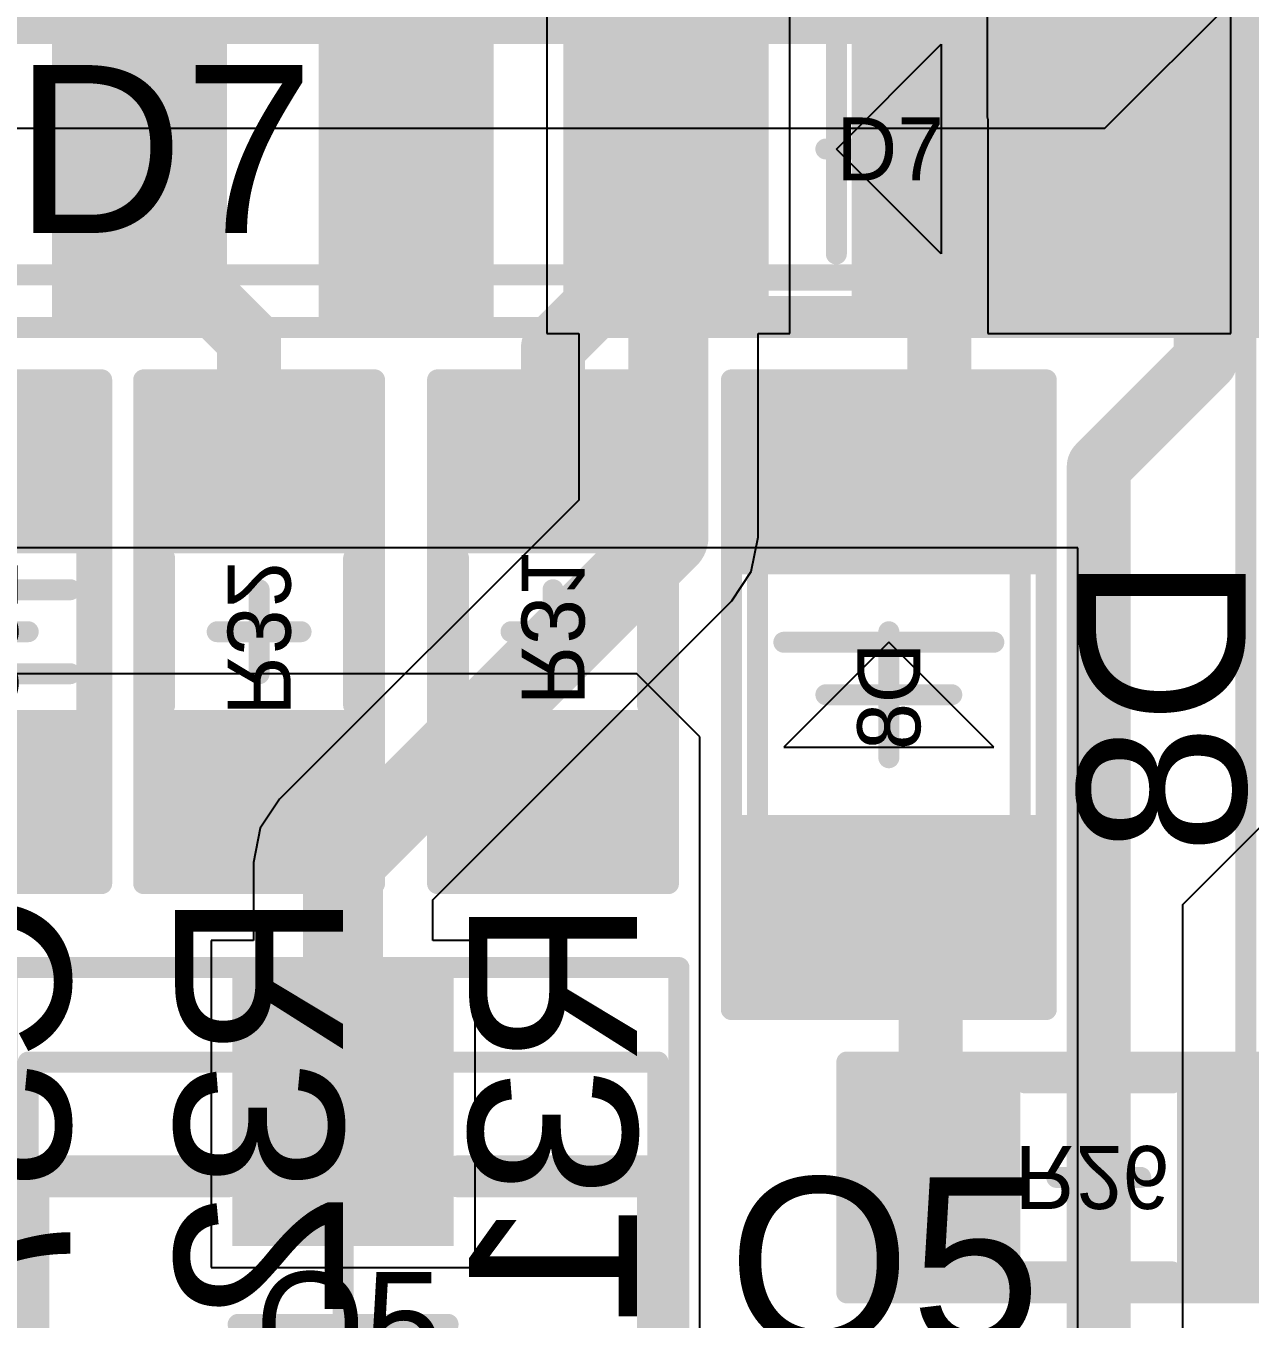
# Model space of a CAD drawing. Header units: millimetres. Extents: x -0.2 to 11.1, y -5.4 to 4.7.
# Drawn here: x 2.5507 to 2.7804, y 0.3238 to 0.5664 of the extents above; entities that cross this region are included whole.
import ezdxf

# ---------------------------------------------------------------- set-up
doc = ezdxf.new("R2010")
doc.units = ezdxf.units.MM
doc.header["$MEASUREMENT"] = 0
for name, color, linetype in [('BottomLayer', 5, 'Continuous'), ('BottomOverlay', 54, 'Continuous'), ('BottomPaste', 16, 'Continuous'), ('BottomSolder', 6, 'Continuous'), ('Mechanical1', 6, 'Continuous'), ('Mechanical2', 216, 'Continuous'), ('Mechanical3', 76, 'Continuous'), ('Mechanical4', 56, 'Continuous'), ('Mechanical5', 56, 'Continuous'), ('Mechanical6', 56, 'Continuous'), ('TopLayer', 1, 'Continuous'), ('TopOverlay', 2, 'Continuous'), ('TopPaste', 8, 'Continuous'), ('TopSolder', 216, 'Continuous')]:
    doc.layers.add(name, color=color, linetype=linetype)
doc.styles.add('Arial', font='arial.ttf', dxfattribs={"height": 0.2})

# ---------------------------------------------------------------- blocks, each defined once
blk = doc.blocks.new('SOIC14_B_6')
at = {"layer": 'BottomLayer'}
for points in [[(0.0815, 0.13858), (0.0815, 0.16142), (0.12795, 0.16142), (0.12795, 0.13858)], [(0.0815, 0.08858), (0.0815, 0.11142), (0.12795, 0.11142), (0.12795, 0.08858)], [(0.0815, 0.03858), (0.0815, 0.06142), (0.12795, 0.06142), (0.12795, 0.03858)], [(0.0815, -0.01142), (0.0815, 0.01142), (0.12795, 0.01142), (0.12795, -0.01142)], [(0.0815, -0.06142), (0.0815, -0.03858), (0.12795, -0.03858), (0.12795, -0.06142)]]:
    blk.add_hatch(color=5, dxfattribs=at).paths.add_polyline_path(points)
at = {"layer": 'BottomPaste'}
for points in [[(0.0765, 0.13358), (0.0765, 0.16642), (0.13295, 0.16642), (0.13295, 0.13358)], [(0.0765, 0.08358), (0.0765, 0.11642), (0.13295, 0.11642), (0.13295, 0.08358)], [(0.0765, 0.03358), (0.0765, 0.06642), (0.13295, 0.06642), (0.13295, 0.03358)], [(0.0765, -0.01642), (0.0765, 0.01642), (0.13295, 0.01642), (0.13295, -0.01642)], [(0.0765, -0.06642), (0.0765, -0.03358), (0.13295, -0.03358), (0.13295, -0.06642)]]:
    blk.add_hatch(color=16, dxfattribs=at).paths.add_polyline_path(points)
at = {"layer": 'BottomSolder'}
for points in [[(0.07953, 0.13661), (0.07953, 0.16339), (0.12992, 0.16339), (0.12992, 0.13661)], [(0.07953, 0.08661), (0.07953, 0.11339), (0.12992, 0.11339), (0.12992, 0.08661)], [(0.07953, 0.03661), (0.07953, 0.06339), (0.12992, 0.06339), (0.12992, 0.03661)], [(0.07953, -0.01339), (0.07953, 0.01339), (0.12992, 0.01339), (0.12992, -0.01339)], [(0.07953, -0.06339), (0.07953, -0.03661), (0.12992, -0.03661), (0.12992, -0.06339)]]:
    blk.add_hatch(color=6, dxfattribs=at).paths.add_polyline_path(points)
at = {"layer": 'BottomOverlay', "const_width": 0.00787}
blk.add_lwpolyline([(0.0748, -0.17323), (0.0748, 0.16929)], dxfattribs=at)
at = {"layer": 'Mechanical2', "const_width": 0.00394}
blk.add_lwpolyline([(0.12201, -0.17051), (0.12201, 0.17051)], dxfattribs=at)
at = {"layer": 'Mechanical4', "const_width": 0.00394}
blk.add_lwpolyline([(0.13189, -0.17126), (0.13189, 0.17126)], dxfattribs=at)
at = {"layer": 'Mechanical6', "const_width": 0.00394}
blk.add_lwpolyline([(0.13189, -0.17126), (0.13189, 0.17126)], dxfattribs=at)
blk = doc.blocks.new('LHI_878_3902_15')
at = {"layer": 'Mechanical3', "const_width": 0.00394}
for points in [[(0.18504, 0.18504), (-0.18504, 0.18504)], [(0.18504, 0.18504), (0.18504, -0.20079)]]:
    blk.add_lwpolyline(points, dxfattribs=at)
at = {"layer": 'Mechanical3', "const_width": 0.00197}
blk.add_lwpolyline([(0.18406, 0.18504, 1), (0.18602, 0.18504, 1)], format="xyb", close=True, dxfattribs=at)
blk.add_lwpolyline([(0.18406, 0.18504, 1), (0.18602, 0.18504, 1)], format="xyb", close=True, dxfattribs=at)
at = {"layer": 'Mechanical5', "const_width": 0.00394}
for points in [[(0.18504, 0.18504), (-0.18504, 0.18504)], [(0.18504, 0.18504), (0.18504, -0.20079)]]:
    blk.add_lwpolyline(points, dxfattribs=at)
at = {"layer": 'Mechanical5', "const_width": 0.00197}
blk.add_lwpolyline([(0.18406, 0.18504, 1), (0.18602, 0.18504, 1)], format="xyb", close=True, dxfattribs=at)
blk.add_lwpolyline([(0.18406, 0.18504, 1), (0.18602, 0.18504, 1)], format="xyb", close=True, dxfattribs=at)
at = {"layer": 'TopOverlay'}
for points, const_width in [([(0.1811, 0, 1), (-0.1811, 0, 1)], 0.00787), ([(0.17913, 0, 1), (0.18307, 0, 1)], 0.00394)]:
    blk.add_lwpolyline(points, format="xyb", close=True, dxfattribs=dict(at, const_width=const_width))
blk = doc.blocks.new('R0603_B_24')
at = {"layer": 'BottomLayer'}
for points in [[(-0.01969, -0.01772), (-0.04331, -0.01772), (-0.04331, 0.01772), (-0.01969, 0.01772)], [(0.01969, 0.01772), (0.04331, 0.01772), (0.04331, -0.01772), (0.01969, -0.01772)]]:
    blk.add_hatch(color=5, dxfattribs=at).paths.add_polyline_path(points)
at = {"layer": 'BottomPaste'}
for points in [[(-0.01469, -0.02272), (-0.04831, -0.02272), (-0.04831, 0.02272), (-0.01469, 0.02272)], [(0.01469, 0.02272), (0.04831, 0.02272), (0.04831, -0.02272), (0.01469, -0.02272)]]:
    blk.add_hatch(color=16, dxfattribs=at).paths.add_polyline_path(points)
at = {"layer": 'BottomSolder'}
for points in [[(-0.01772, -0.01969), (-0.04528, -0.01969), (-0.04528, 0.01969), (-0.01772, 0.01969)], [(0.01772, 0.01969), (0.04528, 0.01969), (0.04528, -0.01969), (0.01772, -0.01969)]]:
    blk.add_hatch(color=6, dxfattribs=at).paths.add_polyline_path(points)
at = {"layer": 'BottomOverlay', "const_width": 0.00394}
for points in [[(-0.01378, 0.01772), (0.01378, 0.01772)], [(-0.01378, -0.01772), (0.01378, -0.01772)]]:
    blk.add_lwpolyline(points, dxfattribs=at)
at = {"layer": 'BottomOverlay', "const_width": 0.00197}
for points in [[(-0.01476, 0.01772, 1), (-0.0128, 0.01772, 1)], [(0.0128, 0.01772, 1), (0.01476, 0.01772, 1)], [(-0.01476, -0.01772, 1), (-0.0128, -0.01772, 1)], [(0.0128, -0.01772, 1), (0.01476, -0.01772, 1)]]:
    blk.add_lwpolyline(points, format="xyb", close=True, dxfattribs=at)
at = {"layer": 'Mechanical2', "const_width": 0.00394}
for points in [[(-0.03892, 0.01969), (0.03892, 0.01969)], [(-0.03892, 0.01969), (-0.03892, -0.01888)], [(0.03892, 0.01969), (0.03892, -0.01888)], [(-0.03892, -0.01888), (0.03892, -0.01888)]]:
    blk.add_lwpolyline(points, dxfattribs=at)
at = {"layer": 'Mechanical2', "const_width": 0.00197}
for points in [[(-0.0399, 0.01969, 1), (-0.03793, 0.01969, 1)], [(-0.0399, 0.01969, 1), (-0.03793, 0.01969, 1)], [(0.03793, 0.01969, 1), (0.0399, 0.01969, 1)], [(0.03793, 0.01969, 1), (0.0399, 0.01969, 1)], [(-0.0399, -0.01888, 1), (-0.03793, -0.01888, 1)], [(-0.0399, -0.01888, 1), (-0.03793, -0.01888, 1)], [(0.03793, -0.01888, 1), (0.0399, -0.01888, 1)], [(0.03793, -0.01888, 1), (0.0399, -0.01888, 1)]]:
    blk.add_lwpolyline(points, format="xyb", close=True, dxfattribs=at)
at = {"layer": 'Mechanical4', "const_width": 0.00394}
for points in [[(-0.04724, 0.02165), (-0.04724, -0.02165)], [(-0.04724, 0.02165), (0.04724, 0.02165)], [(0.04724, 0.02165), (0.04724, -0.02165)], [(0, 0.00787), (0, -0.00787)], [(-0.00787, 0), (0.00787, 0)], [(-0.04724, -0.02165), (0.04724, -0.02165)]]:
    blk.add_lwpolyline(points, dxfattribs=at)
at = {"layer": 'Mechanical4', "const_width": 0.00197}
for points in [[(-0.04823, 0.02165, 1), (-0.04626, 0.02165, 1)], [(-0.04823, 0.02165, 1), (-0.04626, 0.02165, 1)], [(0.04626, 0.02165, 1), (0.04823, 0.02165, 1)], [(0.04626, 0.02165, 1), (0.04823, 0.02165, 1)], [(-0.00098, 0.00787, 1), (0.00098, 0.00787, 1)], [(-0.00886, 0, 1), (-0.00689, 0, 1)], [(0.00689, 0, 1), (0.00886, 0, 1)], [(-0.00098, -0.00787, 1), (0.00098, -0.00787, 1)], [(-0.04823, -0.02165, 1), (-0.04626, -0.02165, 1)], [(-0.04823, -0.02165, 1), (-0.04626, -0.02165, 1)], [(0.04626, -0.02165, 1), (0.04823, -0.02165, 1)], [(0.04626, -0.02165, 1), (0.04823, -0.02165, 1)]]:
    blk.add_lwpolyline(points, format="xyb", close=True, dxfattribs=at)
at = {"layer": 'Mechanical6', "const_width": 0.00394}
for points in [[(-0.04724, 0.02165), (-0.04724, -0.02165)], [(-0.04724, 0.02165), (0.04724, 0.02165)], [(0.04724, 0.02165), (0.04724, -0.02165)], [(-0.04724, -0.02165), (0.04724, -0.02165)]]:
    blk.add_lwpolyline(points, dxfattribs=at)
at = {"layer": 'Mechanical6', "const_width": 0.00197}
for points in [[(-0.04823, 0.02165, 1), (-0.04626, 0.02165, 1)], [(-0.04823, 0.02165, 1), (-0.04626, 0.02165, 1)], [(0.04626, 0.02165, 1), (0.04823, 0.02165, 1)], [(0.04626, 0.02165, 1), (0.04823, 0.02165, 1)], [(-0.04823, -0.02165, 1), (-0.04626, -0.02165, 1)], [(-0.04823, -0.02165, 1), (-0.04626, -0.02165, 1)], [(0.04626, -0.02165, 1), (0.04823, -0.02165, 1)], [(0.04626, -0.02165, 1), (0.04823, -0.02165, 1)]]:
    blk.add_lwpolyline(points, format="xyb", close=True, dxfattribs=at)
at = {"layer": 'Mechanical6', "text_generation_flag": 2}
blk.add_text('R32', height=0.011811, rotation=180, dxfattribs=at).set_placement((-0.01574, 0.0059))
blk = doc.blocks.new('R0603_B_25')
at = {"layer": 'BottomLayer'}
for points in [[(-0.01969, -0.01772), (-0.04331, -0.01772), (-0.04331, 0.01772), (-0.01969, 0.01772)], [(0.01969, 0.01772), (0.04331, 0.01772), (0.04331, -0.01772), (0.01969, -0.01772)]]:
    blk.add_hatch(color=5, dxfattribs=at).paths.add_polyline_path(points)
at = {"layer": 'BottomPaste'}
for points in [[(-0.01469, -0.02272), (-0.04831, -0.02272), (-0.04831, 0.02272), (-0.01469, 0.02272)], [(0.01469, 0.02272), (0.04831, 0.02272), (0.04831, -0.02272), (0.01469, -0.02272)]]:
    blk.add_hatch(color=16, dxfattribs=at).paths.add_polyline_path(points)
at = {"layer": 'BottomSolder'}
for points in [[(-0.01772, -0.01969), (-0.04528, -0.01969), (-0.04528, 0.01969), (-0.01772, 0.01969)], [(0.01772, 0.01969), (0.04528, 0.01969), (0.04528, -0.01969), (0.01772, -0.01969)]]:
    blk.add_hatch(color=6, dxfattribs=at).paths.add_polyline_path(points)
at = {"layer": 'BottomOverlay', "const_width": 0.00394}
for points in [[(-0.01378, 0.01772), (0.01378, 0.01772)], [(-0.01378, -0.01772), (0.01378, -0.01772)]]:
    blk.add_lwpolyline(points, dxfattribs=at)
at = {"layer": 'BottomOverlay', "const_width": 0.00197}
for points in [[(-0.01476, 0.01772, 1), (-0.0128, 0.01772, 1)], [(0.0128, 0.01772, 1), (0.01476, 0.01772, 1)], [(-0.01476, -0.01772, 1), (-0.0128, -0.01772, 1)], [(0.0128, -0.01772, 1), (0.01476, -0.01772, 1)]]:
    blk.add_lwpolyline(points, format="xyb", close=True, dxfattribs=at)
at = {"layer": 'Mechanical2', "const_width": 0.00394}
for points in [[(-0.03892, 0.01969), (0.03892, 0.01969)], [(-0.03892, 0.01969), (-0.03892, -0.01888)], [(0.03892, 0.01969), (0.03892, -0.01888)], [(-0.03892, -0.01888), (0.03892, -0.01888)]]:
    blk.add_lwpolyline(points, dxfattribs=at)
at = {"layer": 'Mechanical2', "const_width": 0.00197}
for points in [[(-0.0399, 0.01969, 1), (-0.03793, 0.01969, 1)], [(-0.0399, 0.01969, 1), (-0.03793, 0.01969, 1)], [(0.03793, 0.01969, 1), (0.0399, 0.01969, 1)], [(0.03793, 0.01969, 1), (0.0399, 0.01969, 1)], [(-0.0399, -0.01888, 1), (-0.03793, -0.01888, 1)], [(-0.0399, -0.01888, 1), (-0.03793, -0.01888, 1)], [(0.03793, -0.01888, 1), (0.0399, -0.01888, 1)], [(0.03793, -0.01888, 1), (0.0399, -0.01888, 1)]]:
    blk.add_lwpolyline(points, format="xyb", close=True, dxfattribs=at)
at = {"layer": 'Mechanical4', "const_width": 0.00394}
for points in [[(-0.04724, 0.02165), (-0.04724, -0.02165)], [(-0.04724, 0.02165), (0.04724, 0.02165)], [(0.04724, 0.02165), (0.04724, -0.02165)], [(0, 0.00787), (0, -0.00787)], [(-0.00787, 0), (0.00787, 0)], [(-0.04724, -0.02165), (0.04724, -0.02165)]]:
    blk.add_lwpolyline(points, dxfattribs=at)
at = {"layer": 'Mechanical4', "const_width": 0.00197}
for points in [[(-0.04823, 0.02165, 1), (-0.04626, 0.02165, 1)], [(-0.04823, 0.02165, 1), (-0.04626, 0.02165, 1)], [(0.04626, 0.02165, 1), (0.04823, 0.02165, 1)], [(0.04626, 0.02165, 1), (0.04823, 0.02165, 1)], [(-0.00098, 0.00787, 1), (0.00098, 0.00787, 1)], [(-0.00886, 0, 1), (-0.00689, 0, 1)], [(0.00689, 0, 1), (0.00886, 0, 1)], [(-0.00098, -0.00787, 1), (0.00098, -0.00787, 1)], [(-0.04823, -0.02165, 1), (-0.04626, -0.02165, 1)], [(-0.04823, -0.02165, 1), (-0.04626, -0.02165, 1)], [(0.04626, -0.02165, 1), (0.04823, -0.02165, 1)], [(0.04626, -0.02165, 1), (0.04823, -0.02165, 1)]]:
    blk.add_lwpolyline(points, format="xyb", close=True, dxfattribs=at)
at = {"layer": 'Mechanical6', "const_width": 0.00394}
for points in [[(-0.04724, 0.02165), (-0.04724, -0.02165)], [(-0.04724, 0.02165), (0.04724, 0.02165)], [(0.04724, 0.02165), (0.04724, -0.02165)], [(-0.04724, -0.02165), (0.04724, -0.02165)]]:
    blk.add_lwpolyline(points, dxfattribs=at)
at = {"layer": 'Mechanical6', "const_width": 0.00197}
for points in [[(-0.04823, 0.02165, 1), (-0.04626, 0.02165, 1)], [(-0.04823, 0.02165, 1), (-0.04626, 0.02165, 1)], [(0.04626, 0.02165, 1), (0.04823, 0.02165, 1)], [(0.04626, 0.02165, 1), (0.04823, 0.02165, 1)], [(-0.04823, -0.02165, 1), (-0.04626, -0.02165, 1)], [(-0.04823, -0.02165, 1), (-0.04626, -0.02165, 1)], [(0.04626, -0.02165, 1), (0.04823, -0.02165, 1)], [(0.04626, -0.02165, 1), (0.04823, -0.02165, 1)]]:
    blk.add_lwpolyline(points, format="xyb", close=True, dxfattribs=at)
at = {"layer": 'Mechanical6', "text_generation_flag": 2}
blk.add_text('R31', height=0.011811, rotation=180, dxfattribs=at).set_placement((-0.01378, 0.0059))
blk = doc.blocks.new('R0603_B_30')
at = {"layer": 'BottomLayer'}
for points in [[(-0.01969, -0.01772), (-0.04331, -0.01772), (-0.04331, 0.01772), (-0.01969, 0.01772)], [(0.01969, 0.01772), (0.04331, 0.01772), (0.04331, -0.01772), (0.01969, -0.01772)]]:
    blk.add_hatch(color=5, dxfattribs=at).paths.add_polyline_path(points)
at = {"layer": 'BottomPaste'}
for points in [[(-0.01469, -0.02272), (-0.04831, -0.02272), (-0.04831, 0.02272), (-0.01469, 0.02272)], [(0.01469, 0.02272), (0.04831, 0.02272), (0.04831, -0.02272), (0.01469, -0.02272)]]:
    blk.add_hatch(color=16, dxfattribs=at).paths.add_polyline_path(points)
at = {"layer": 'BottomSolder'}
for points in [[(-0.01772, -0.01969), (-0.04528, -0.01969), (-0.04528, 0.01969), (-0.01772, 0.01969)], [(0.01772, 0.01969), (0.04528, 0.01969), (0.04528, -0.01969), (0.01772, -0.01969)]]:
    blk.add_hatch(color=6, dxfattribs=at).paths.add_polyline_path(points)
at = {"layer": 'BottomOverlay', "const_width": 0.00394}
for points in [[(-0.01378, 0.01772), (0.01378, 0.01772)], [(-0.01378, -0.01772), (0.01378, -0.01772)]]:
    blk.add_lwpolyline(points, dxfattribs=at)
at = {"layer": 'BottomOverlay', "const_width": 0.00197}
for points in [[(-0.01476, 0.01772, 1), (-0.0128, 0.01772, 1)], [(0.0128, 0.01772, 1), (0.01476, 0.01772, 1)], [(-0.01476, -0.01772, 1), (-0.0128, -0.01772, 1)], [(0.0128, -0.01772, 1), (0.01476, -0.01772, 1)]]:
    blk.add_lwpolyline(points, format="xyb", close=True, dxfattribs=at)
at = {"layer": 'Mechanical2', "const_width": 0.00394}
for points in [[(-0.03892, 0.01969), (0.03892, 0.01969)], [(-0.03892, -0.01888), (-0.03892, 0.01969)], [(0.03892, -0.01888), (0.03892, 0.01969)], [(-0.03892, -0.01888), (0.03892, -0.01888)]]:
    blk.add_lwpolyline(points, dxfattribs=at)
at = {"layer": 'Mechanical2', "const_width": 0.00197}
for points in [[(-0.0399, 0.01969, 1), (-0.03793, 0.01969, 1)], [(-0.0399, 0.01969, 1), (-0.03793, 0.01969, 1)], [(0.03793, 0.01969, 1), (0.0399, 0.01969, 1)], [(0.03793, 0.01969, 1), (0.0399, 0.01969, 1)], [(-0.0399, -0.01888, 1), (-0.03793, -0.01888, 1)], [(-0.0399, -0.01888, 1), (-0.03793, -0.01888, 1)], [(0.03793, -0.01888, 1), (0.0399, -0.01888, 1)], [(0.03793, -0.01888, 1), (0.0399, -0.01888, 1)]]:
    blk.add_lwpolyline(points, format="xyb", close=True, dxfattribs=at)
at = {"layer": 'Mechanical4', "const_width": 0.00394}
for points in [[(-0.04724, -0.02165), (-0.04724, 0.02165)], [(-0.04724, 0.02165), (0.04724, 0.02165)], [(0.04724, -0.02165), (0.04724, 0.02165)], [(0, -0.00787), (0, 0.00787)], [(-0.00787, 0), (0.00787, 0)], [(-0.04724, -0.02165), (0.04724, -0.02165)]]:
    blk.add_lwpolyline(points, dxfattribs=at)
at = {"layer": 'Mechanical4', "const_width": 0.00197}
for points in [[(-0.04823, 0.02165, 1), (-0.04626, 0.02165, 1)], [(-0.04823, 0.02165, 1), (-0.04626, 0.02165, 1)], [(0.04626, 0.02165, 1), (0.04823, 0.02165, 1)], [(0.04626, 0.02165, 1), (0.04823, 0.02165, 1)], [(-0.00098, 0.00787, 1), (0.00098, 0.00787, 1)], [(-0.00886, 0, 1), (-0.00689, 0, 1)], [(0.00689, 0, 1), (0.00886, 0, 1)], [(-0.00098, -0.00787, 1), (0.00098, -0.00787, 1)], [(-0.04823, -0.02165, 1), (-0.04626, -0.02165, 1)], [(-0.04823, -0.02165, 1), (-0.04626, -0.02165, 1)], [(0.04626, -0.02165, 1), (0.04823, -0.02165, 1)], [(0.04626, -0.02165, 1), (0.04823, -0.02165, 1)]]:
    blk.add_lwpolyline(points, format="xyb", close=True, dxfattribs=at)
at = {"layer": 'Mechanical6', "const_width": 0.00394}
for points in [[(-0.04724, -0.02165), (-0.04724, 0.02165)], [(-0.04724, 0.02165), (0.04724, 0.02165)], [(0.04724, -0.02165), (0.04724, 0.02165)], [(-0.04724, -0.02165), (0.04724, -0.02165)]]:
    blk.add_lwpolyline(points, dxfattribs=at)
at = {"layer": 'Mechanical6', "const_width": 0.00197}
for points in [[(-0.04823, 0.02165, 1), (-0.04626, 0.02165, 1)], [(-0.04823, 0.02165, 1), (-0.04626, 0.02165, 1)], [(0.04626, 0.02165, 1), (0.04823, 0.02165, 1)], [(0.04626, 0.02165, 1), (0.04823, 0.02165, 1)], [(-0.04823, -0.02165, 1), (-0.04626, -0.02165, 1)], [(-0.04823, -0.02165, 1), (-0.04626, -0.02165, 1)], [(0.04626, -0.02165, 1), (0.04823, -0.02165, 1)], [(0.04626, -0.02165, 1), (0.04823, -0.02165, 1)]]:
    blk.add_lwpolyline(points, format="xyb", close=True, dxfattribs=at)
at = {"layer": 'Mechanical6', "text_generation_flag": 2}
blk.add_text('R26', height=0.011811, rotation=180, dxfattribs=at).set_placement((-0.01574, 0.0059))
blk = doc.blocks.new('SOT_23F_56')
at = {"layer": 'TopLayer'}
for points in [[(-0.01575, 0.06299), (0.01575, 0.06299), (0.01575, 0.01969), (-0.01575, 0.01969)], [(-0.05315, -0.01969), (-0.02165, -0.01969), (-0.02165, -0.06299), (-0.05315, -0.06299)], [(0.02165, -0.01969), (0.05315, -0.01969), (0.05315, -0.06299), (0.02165, -0.06299)]]:
    blk.add_hatch(color=1, dxfattribs=at).paths.add_polyline_path(points)
at = {"layer": 'TopPaste'}
for points in [[(-0.02075, 0.06799), (0.02075, 0.06799), (0.02075, 0.01469), (-0.02075, 0.01469)], [(-0.05815, -0.01469), (-0.01665, -0.01469), (-0.01665, -0.06799), (-0.05815, -0.06799)], [(0.01665, -0.01469), (0.05815, -0.01469), (0.05815, -0.06799), (0.01665, -0.06799)]]:
    blk.add_hatch(color=8, dxfattribs=at).paths.add_polyline_path(points)
at = {"layer": 'TopSolder'}
for points in [[(-0.01772, 0.06496), (0.01772, 0.06496), (0.01772, 0.01772), (-0.01772, 0.01772)], [(-0.05512, -0.01772), (-0.01969, -0.01772), (-0.01969, -0.06496), (-0.05512, -0.06496)], [(0.01969, -0.01772), (0.05512, -0.01772), (0.05512, -0.06496), (0.01969, -0.06496)]]:
    blk.add_hatch(color=216, dxfattribs=at).paths.add_polyline_path(points)
at = {"layer": 'Mechanical1', "const_width": 0.00394}
for points in [[(-0.05906, -0.04921), (-0.05906, 0.04921)], [(-0.05906, 0.04921), (0.05906, 0.04921)], [(0.05906, -0.04921), (0.05906, 0.04921)], [(-0.05906, -0.04921), (0.05906, -0.04921)]]:
    blk.add_lwpolyline(points, dxfattribs=at)
at = {"layer": 'Mechanical1', "const_width": 0.00197}
for points in [[(-0.06004, 0.04921, 1), (-0.05807, 0.04921, 1)], [(-0.06004, 0.04921, 1), (-0.05807, 0.04921, 1)], [(0.05807, 0.04921, 1), (0.06004, 0.04921, 1)], [(0.05807, 0.04921, 1), (0.06004, 0.04921, 1)], [(-0.06004, -0.04921, 1), (-0.05807, -0.04921, 1)], [(-0.06004, -0.04921, 1), (-0.05807, -0.04921, 1)], [(0.05807, -0.04921, 1), (0.06004, -0.04921, 1)], [(0.05807, -0.04921, 1), (0.06004, -0.04921, 1)]]:
    blk.add_lwpolyline(points, format="xyb", close=True, dxfattribs=at)
at = {"layer": 'Mechanical3', "const_width": 0.00394}
for points in [[(-0.06299, -0.06693), (-0.06299, 0.06693)], [(-0.06299, 0.06693), (0.06299, 0.06693)], [(0.06299, -0.06693), (0.06299, 0.06693)], [(0, -0.01969), (0, 0.01969)], [(-0.01969, 0), (0.01969, 0)], [(-0.06299, -0.06693), (0.06299, -0.06693)]]:
    blk.add_lwpolyline(points, dxfattribs=at)
at = {"layer": 'Mechanical3', "const_width": 0.00197}
for points in [[(-0.06398, 0.06693, 1), (-0.06201, 0.06693, 1)], [(-0.06398, 0.06693, 1), (-0.06201, 0.06693, 1)], [(0.06201, 0.06693, 1), (0.06398, 0.06693, 1)], [(0.06201, 0.06693, 1), (0.06398, 0.06693, 1)], [(-0.00098, 0.01969, 1), (0.00098, 0.01969, 1)], [(-0.02067, 0, 1), (-0.0187, 0, 1)], [(0.0187, 0, 1), (0.02067, 0, 1)], [(-0.00098, -0.01969, 1), (0.00098, -0.01969, 1)], [(-0.06398, -0.06693, 1), (-0.06201, -0.06693, 1)], [(-0.06398, -0.06693, 1), (-0.06201, -0.06693, 1)], [(0.06201, -0.06693, 1), (0.06398, -0.06693, 1)], [(0.06201, -0.06693, 1), (0.06398, -0.06693, 1)]]:
    blk.add_lwpolyline(points, format="xyb", close=True, dxfattribs=at)
at = {"layer": 'Mechanical5', "const_width": 0.00394}
for points in [[(-0.06299, -0.06693), (-0.06299, 0.06693)], [(-0.06299, 0.06693), (0.06299, 0.06693)], [(0.06299, -0.06693), (0.06299, 0.06693)], [(-0.06299, -0.06693), (0.06299, -0.06693)]]:
    blk.add_lwpolyline(points, dxfattribs=at)
at = {"layer": 'Mechanical5', "const_width": 0.00197}
for points in [[(-0.06398, 0.06693, 1), (-0.06201, 0.06693, 1)], [(-0.06398, 0.06693, 1), (-0.06201, 0.06693, 1)], [(0.06201, 0.06693, 1), (0.06398, 0.06693, 1)], [(0.06201, 0.06693, 1), (0.06398, 0.06693, 1)], [(-0.06398, -0.06693, 1), (-0.06201, -0.06693, 1)], [(-0.06398, -0.06693, 1), (-0.06201, -0.06693, 1)], [(0.06201, -0.06693, 1), (0.06398, -0.06693, 1)], [(0.06201, -0.06693, 1), (0.06398, -0.06693, 1)]]:
    blk.add_lwpolyline(points, format="xyb", close=True, dxfattribs=at)
at = {"layer": 'TopOverlay', "const_width": 0.00787}
for points in [[(-0.05903, 0.02777), (-0.02165, 0.02777)], [(-0.05903, -0.00984), (-0.05903, 0.02777)], [(0.02165, 0.02777), (0.05903, 0.02777)], [(0.05903, -0.00984), (0.05903, 0.02777)]]:
    blk.add_lwpolyline(points, dxfattribs=at)
at = {"layer": 'TopOverlay', "const_width": 0.00394}
for points in [[(-0.061, 0.02777, 1), (-0.05706, 0.02777, 1)], [(-0.061, 0.02777, 1), (-0.05706, 0.02777, 1)], [(-0.02362, 0.02777, 1), (-0.01969, 0.02777, 1)], [(0.01969, 0.02777, 1), (0.02362, 0.02777, 1)], [(0.05706, 0.02777, 1), (0.061, 0.02777, 1)], [(0.05706, 0.02777, 1), (0.061, 0.02777, 1)], [(-0.061, -0.00984, 1), (-0.05706, -0.00984, 1)], [(0.05706, -0.00984, 1), (0.061, -0.00984, 1)]]:
    blk.add_lwpolyline(points, format="xyb", close=True, dxfattribs=at)
at = {"layer": 'Mechanical5'}
blk.add_text('Q5', height=0.019685, dxfattribs=at).set_placement((-0.0164, -0.00984))
blk = doc.blocks.new('LED_GREEN_0805_B_73')
at = {"layer": 'BottomLayer'}
for points in [[(-0.02756, -0.02559), (-0.05512, -0.02559), (-0.05512, 0.02559), (-0.02756, 0.02559)], [(0.02756, 0.02559), (0.05512, 0.02559), (0.05512, -0.02559), (0.02756, -0.02559)]]:
    blk.add_hatch(color=5, dxfattribs=at).paths.add_polyline_path(points)
at = {"layer": 'BottomPaste'}
for points in [[(-0.02256, -0.03059), (-0.06012, -0.03059), (-0.06012, 0.03059), (-0.02256, 0.03059)], [(0.02256, 0.03059), (0.06012, 0.03059), (0.06012, -0.03059), (0.02256, -0.03059)]]:
    blk.add_hatch(color=16, dxfattribs=at).paths.add_polyline_path(points)
at = {"layer": 'BottomSolder'}
for points in [[(-0.02559, -0.02756), (-0.05709, -0.02756), (-0.05709, 0.02756), (-0.02559, 0.02756)], [(0.02559, 0.02756), (0.05709, 0.02756), (0.05709, -0.02756), (0.02559, -0.02756)]]:
    blk.add_hatch(color=6, dxfattribs=at).paths.add_polyline_path(points)
at = {"layer": 'BottomOverlay'}
for p, q in [((0.00984, 0.01969), (-0.00984, 0)), ((0.00984, -0.01969), (0.00984, 0.01969)), ((-0.00984, 0), (0.00984, -0.01969))]:
    blk.add_line(p, q, dxfattribs=at)
at = {"layer": 'BottomOverlay', "const_width": 0.00394}
blk.add_lwpolyline([(-0.00984, -0.01969), (-0.00984, 0.01969)], dxfattribs=at)
at = {"layer": 'BottomOverlay', "const_width": 0.00197}
for points in [[(-0.01083, 0.01969, 1), (-0.00886, 0.01969, 1)], [(-0.01083, -0.01969, 1), (-0.00886, -0.01969, 1)]]:
    blk.add_lwpolyline(points, format="xyb", close=True, dxfattribs=at)
at = {"layer": 'Mechanical2', "const_width": 0.00394}
for points in [[(-0.03976, -0.02461), (-0.03976, 0.02461)], [(0.03976, 0.02461), (-0.03976, 0.02461)], [(0.03976, -0.02461), (0.03976, 0.02461)], [(0.03976, -0.02461), (-0.03976, -0.02461)]]:
    blk.add_lwpolyline(points, dxfattribs=at)
at = {"layer": 'Mechanical2', "const_width": 0.00197}
for points in [[(-0.04075, 0.02461, 1), (-0.03878, 0.02461, 1)], [(-0.04075, 0.02461, 1), (-0.03878, 0.02461, 1)], [(0.03878, 0.02461, 1), (0.04075, 0.02461, 1)], [(0.03878, 0.02461, 1), (0.04075, 0.02461, 1)], [(-0.04075, -0.02461, 1), (-0.03878, -0.02461, 1)], [(-0.04075, -0.02461, 1), (-0.03878, -0.02461, 1)], [(0.03878, -0.02461, 1), (0.04075, -0.02461, 1)], [(0.03878, -0.02461, 1), (0.04075, -0.02461, 1)]]:
    blk.add_lwpolyline(points, format="xyb", close=True, dxfattribs=at)
at = {"layer": 'Mechanical4', "const_width": 0.00394}
for points in [[(0.05906, 0.02953), (-0.05906, 0.02953)], [(-0.05906, -0.02953), (-0.05906, 0.02953)], [(0.05906, -0.02953), (0.05906, 0.02953)], [(0, -0.01181), (0, 0.01181)], [(0.01181, 0), (-0.01181, 0)], [(0.05906, -0.02953), (-0.05906, -0.02953)]]:
    blk.add_lwpolyline(points, dxfattribs=at)
at = {"layer": 'Mechanical4', "const_width": 0.00197}
for points in [[(-0.06004, 0.02953, 1), (-0.05807, 0.02953, 1)], [(-0.06004, 0.02953, 1), (-0.05807, 0.02953, 1)], [(0.05807, 0.02953, 1), (0.06004, 0.02953, 1)], [(0.05807, 0.02953, 1), (0.06004, 0.02953, 1)], [(-0.00098, 0.01181, 1), (0.00098, 0.01181, 1)], [(-0.0128, 0, 1), (-0.01083, 0, 1)], [(0.01083, 0, 1), (0.0128, 0, 1)], [(-0.00098, -0.01181, 1), (0.00098, -0.01181, 1)], [(-0.06004, -0.02953, 1), (-0.05807, -0.02953, 1)], [(-0.06004, -0.02953, 1), (-0.05807, -0.02953, 1)], [(0.05807, -0.02953, 1), (0.06004, -0.02953, 1)], [(0.05807, -0.02953, 1), (0.06004, -0.02953, 1)]]:
    blk.add_lwpolyline(points, format="xyb", close=True, dxfattribs=at)
at = {"layer": 'Mechanical6', "const_width": 0.00394}
for points in [[(0.05906, 0.02953), (-0.05906, 0.02953)], [(-0.05906, -0.02953), (-0.05906, 0.02953)], [(0.05906, -0.02953), (0.05906, 0.02953)], [(0.05906, -0.02953), (-0.05906, -0.02953)]]:
    blk.add_lwpolyline(points, dxfattribs=at)
at = {"layer": 'Mechanical6', "const_width": 0.00197}
for points in [[(-0.06004, 0.02953, 1), (-0.05807, 0.02953, 1)], [(-0.06004, 0.02953, 1), (-0.05807, 0.02953, 1)], [(0.05807, 0.02953, 1), (0.06004, 0.02953, 1)], [(0.05807, 0.02953, 1), (0.06004, 0.02953, 1)], [(-0.06004, -0.02953, 1), (-0.05807, -0.02953, 1)], [(-0.06004, -0.02953, 1), (-0.05807, -0.02953, 1)], [(0.05807, -0.02953, 1), (0.06004, -0.02953, 1)], [(0.05807, -0.02953, 1), (0.06004, -0.02953, 1)]]:
    blk.add_lwpolyline(points, format="xyb", close=True, dxfattribs=at)
at = {"layer": 'Mechanical6', "text_generation_flag": 2}
blk.add_text('D8', height=0.011811, rotation=-180, dxfattribs=at).set_placement((-0.00984, 0.0059))
blk = doc.blocks.new('LED_RED_0805_74')
at = {"layer": 'TopLayer'}
for points in [[(-0.02756, -0.02559), (-0.05512, -0.02559), (-0.05512, 0.02559), (-0.02756, 0.02559)], [(0.02756, 0.02559), (0.05512, 0.02559), (0.05512, -0.02559), (0.02756, -0.02559)]]:
    blk.add_hatch(color=1, dxfattribs=at).paths.add_polyline_path(points)
at = {"layer": 'TopPaste'}
for points in [[(-0.02256, -0.03059), (-0.06012, -0.03059), (-0.06012, 0.03059), (-0.02256, 0.03059)], [(0.02256, 0.03059), (0.06012, 0.03059), (0.06012, -0.03059), (0.02256, -0.03059)]]:
    blk.add_hatch(color=8, dxfattribs=at).paths.add_polyline_path(points)
at = {"layer": 'TopSolder'}
for points in [[(-0.02559, -0.02756), (-0.05709, -0.02756), (-0.05709, 0.02756), (-0.02559, 0.02756)], [(0.02559, 0.02756), (0.05709, 0.02756), (0.05709, -0.02756), (0.02559, -0.02756)]]:
    blk.add_hatch(color=216, dxfattribs=at).paths.add_polyline_path(points)
at = {"layer": 'Mechanical1', "const_width": 0.00394}
for points in [[(-0.03976, 0.02461), (0.03976, 0.02461)], [(-0.03976, -0.02461), (-0.03976, 0.02461)], [(0.03976, -0.02461), (0.03976, 0.02461)], [(-0.03976, -0.02461), (0.03976, -0.02461)]]:
    blk.add_lwpolyline(points, dxfattribs=at)
at = {"layer": 'Mechanical1', "const_width": 0.00197}
for points in [[(-0.04075, 0.02461, 1), (-0.03878, 0.02461, 1)], [(-0.04075, 0.02461, 1), (-0.03878, 0.02461, 1)], [(0.03878, 0.02461, 1), (0.04075, 0.02461, 1)], [(0.03878, 0.02461, 1), (0.04075, 0.02461, 1)], [(-0.04075, -0.02461, 1), (-0.03878, -0.02461, 1)], [(-0.04075, -0.02461, 1), (-0.03878, -0.02461, 1)], [(0.03878, -0.02461, 1), (0.04075, -0.02461, 1)], [(0.03878, -0.02461, 1), (0.04075, -0.02461, 1)]]:
    blk.add_lwpolyline(points, format="xyb", close=True, dxfattribs=at)
at = {"layer": 'Mechanical3', "const_width": 0.00394}
for points in [[(-0.05906, -0.02953), (-0.05906, 0.02953)], [(-0.05906, 0.02953), (0.05906, 0.02953)], [(0.05906, -0.02953), (0.05906, 0.02953)], [(0, -0.01181), (0, 0.01181)], [(-0.01181, 0), (0.01181, 0)], [(-0.05906, -0.02953), (0.05906, -0.02953)]]:
    blk.add_lwpolyline(points, dxfattribs=at)
at = {"layer": 'Mechanical3', "const_width": 0.00197}
for points in [[(-0.06004, 0.02953, 1), (-0.05807, 0.02953, 1)], [(-0.06004, 0.02953, 1), (-0.05807, 0.02953, 1)], [(0.05807, 0.02953, 1), (0.06004, 0.02953, 1)], [(0.05807, 0.02953, 1), (0.06004, 0.02953, 1)], [(-0.00098, 0.01181, 1), (0.00098, 0.01181, 1)], [(-0.0128, 0, 1), (-0.01083, 0, 1)], [(0.01083, 0, 1), (0.0128, 0, 1)], [(-0.00098, -0.01181, 1), (0.00098, -0.01181, 1)], [(-0.06004, -0.02953, 1), (-0.05807, -0.02953, 1)], [(-0.06004, -0.02953, 1), (-0.05807, -0.02953, 1)], [(0.05807, -0.02953, 1), (0.06004, -0.02953, 1)], [(0.05807, -0.02953, 1), (0.06004, -0.02953, 1)]]:
    blk.add_lwpolyline(points, format="xyb", close=True, dxfattribs=at)
at = {"layer": 'Mechanical5', "const_width": 0.00394}
for points in [[(-0.05906, -0.02953), (-0.05906, 0.02953)], [(-0.05906, 0.02953), (0.05906, 0.02953)], [(0.05906, -0.02953), (0.05906, 0.02953)], [(-0.05906, -0.02953), (0.05906, -0.02953)]]:
    blk.add_lwpolyline(points, dxfattribs=at)
at = {"layer": 'Mechanical5', "const_width": 0.00197}
for points in [[(-0.06004, 0.02953, 1), (-0.05807, 0.02953, 1)], [(-0.06004, 0.02953, 1), (-0.05807, 0.02953, 1)], [(0.05807, 0.02953, 1), (0.06004, 0.02953, 1)], [(0.05807, 0.02953, 1), (0.06004, 0.02953, 1)], [(-0.06004, -0.02953, 1), (-0.05807, -0.02953, 1)], [(-0.06004, -0.02953, 1), (-0.05807, -0.02953, 1)], [(0.05807, -0.02953, 1), (0.06004, -0.02953, 1)], [(0.05807, -0.02953, 1), (0.06004, -0.02953, 1)]]:
    blk.add_lwpolyline(points, format="xyb", close=True, dxfattribs=at)
at = {"layer": 'TopOverlay'}
for p, q in [((-0.00984, 0), (0.00984, 0.01969)), ((0.00984, 0.01969), (0.00984, -0.01969)), ((0.00984, -0.01969), (-0.00984, 0))]:
    blk.add_line(p, q, dxfattribs=at)
at = {"layer": 'TopOverlay', "const_width": 0.00394}
blk.add_lwpolyline([(-0.00984, -0.01969), (-0.00984, 0.01969)], dxfattribs=at)
at = {"layer": 'TopOverlay', "const_width": 0.00197}
for points in [[(-0.01083, 0.01969, 1), (-0.00886, 0.01969, 1)], [(-0.01083, -0.01969, 1), (-0.00886, -0.01969, 1)]]:
    blk.add_lwpolyline(points, format="xyb", close=True, dxfattribs=at)
at = {"layer": 'Mechanical5'}
blk.add_text('D7', height=0.011811, dxfattribs=at).set_placement((-0.00984, -0.0059))
blk = doc.blocks.new('C0603_CER_B_91')
at = {"layer": 'BottomLayer'}
for points in [[(-0.01969, -0.01772), (-0.04331, -0.01772), (-0.04331, 0.01772), (-0.01969, 0.01772)], [(0.01969, 0.01772), (0.04331, 0.01772), (0.04331, -0.01772), (0.01969, -0.01772)]]:
    blk.add_hatch(color=5, dxfattribs=at).paths.add_polyline_path(points)
at = {"layer": 'BottomPaste'}
for points in [[(-0.01469, -0.02272), (-0.04831, -0.02272), (-0.04831, 0.02272), (-0.01469, 0.02272)], [(0.01469, 0.02272), (0.04831, 0.02272), (0.04831, -0.02272), (0.01469, -0.02272)]]:
    blk.add_hatch(color=16, dxfattribs=at).paths.add_polyline_path(points)
at = {"layer": 'BottomSolder'}
for points in [[(-0.01772, -0.01969), (-0.04528, -0.01969), (-0.04528, 0.01969), (-0.01772, 0.01969)], [(0.01772, 0.01969), (0.04528, 0.01969), (0.04528, -0.01969), (0.01772, -0.01969)]]:
    blk.add_hatch(color=6, dxfattribs=at).paths.add_polyline_path(points)
at = {"layer": 'BottomOverlay', "const_width": 0.00394}
for points in [[(-0.00787, 0.01575), (-0.00787, -0.01575)], [(0.00787, 0.01575), (0.00787, -0.01575)]]:
    blk.add_lwpolyline(points, dxfattribs=at)
at = {"layer": 'BottomOverlay', "const_width": 0.00197}
for points in [[(-0.00886, 0.01575, 1), (-0.00689, 0.01575, 1)], [(0.00689, 0.01575, 1), (0.00886, 0.01575, 1)], [(-0.00886, -0.01575, 1), (-0.00689, -0.01575, 1)], [(0.00689, -0.01575, 1), (0.00886, -0.01575, 1)]]:
    blk.add_lwpolyline(points, format="xyb", close=True, dxfattribs=at)
at = {"layer": 'Mechanical2', "const_width": 0.00394}
for points in [[(-0.04124, 0.01969), (0.04331, 0.01969)], [(-0.04124, 0.01969), (-0.04124, -0.01888)], [(0.04331, 0.01969), (0.04331, -0.01888)], [(-0.04124, -0.01888), (0.04331, -0.01888)]]:
    blk.add_lwpolyline(points, dxfattribs=at)
at = {"layer": 'Mechanical2', "const_width": 0.00197}
for points in [[(-0.04223, 0.01969, 1), (-0.04026, 0.01969, 1)], [(-0.04223, 0.01969, 1), (-0.04026, 0.01969, 1)], [(0.04232, 0.01969, 1), (0.04429, 0.01969, 1)], [(0.04232, 0.01969, 1), (0.04429, 0.01969, 1)], [(-0.04223, -0.01888, 1), (-0.04026, -0.01888, 1)], [(-0.04223, -0.01888, 1), (-0.04026, -0.01888, 1)], [(0.04232, -0.01888, 1), (0.04429, -0.01888, 1)], [(0.04232, -0.01888, 1), (0.04429, -0.01888, 1)]]:
    blk.add_lwpolyline(points, format="xyb", close=True, dxfattribs=at)
at = {"layer": 'Mechanical4', "const_width": 0.00394}
for points in [[(-0.04724, 0.02165), (-0.04724, -0.02165)], [(-0.04724, 0.02165), (0.04724, 0.02165)], [(0.04724, 0.02165), (0.04724, -0.02165)], [(0, 0.00787), (0, -0.00787)], [(-0.00787, 0), (0.00787, 0)], [(-0.04724, -0.02165), (0.04724, -0.02165)]]:
    blk.add_lwpolyline(points, dxfattribs=at)
at = {"layer": 'Mechanical4', "const_width": 0.00197}
for points in [[(-0.04823, 0.02165, 1), (-0.04626, 0.02165, 1)], [(-0.04823, 0.02165, 1), (-0.04626, 0.02165, 1)], [(0.04626, 0.02165, 1), (0.04823, 0.02165, 1)], [(0.04626, 0.02165, 1), (0.04823, 0.02165, 1)], [(-0.00098, 0.00787, 1), (0.00098, 0.00787, 1)], [(-0.00886, 0, 1), (-0.00689, 0, 1)], [(0.00689, 0, 1), (0.00886, 0, 1)], [(-0.00098, -0.00787, 1), (0.00098, -0.00787, 1)], [(-0.04823, -0.02165, 1), (-0.04626, -0.02165, 1)], [(-0.04823, -0.02165, 1), (-0.04626, -0.02165, 1)], [(0.04626, -0.02165, 1), (0.04823, -0.02165, 1)], [(0.04626, -0.02165, 1), (0.04823, -0.02165, 1)]]:
    blk.add_lwpolyline(points, format="xyb", close=True, dxfattribs=at)
at = {"layer": 'Mechanical6', "const_width": 0.00394}
for points in [[(-0.04724, 0.02165), (-0.04724, -0.02165)], [(-0.04724, 0.02165), (0.04724, 0.02165)], [(0.04724, 0.02165), (0.04724, -0.02165)], [(-0.04724, -0.02165), (0.04724, -0.02165)]]:
    blk.add_lwpolyline(points, dxfattribs=at)
at = {"layer": 'Mechanical6', "const_width": 0.00197}
for points in [[(-0.04823, 0.02165, 1), (-0.04626, 0.02165, 1)], [(-0.04823, 0.02165, 1), (-0.04626, 0.02165, 1)], [(0.04626, 0.02165, 1), (0.04823, 0.02165, 1)], [(0.04626, 0.02165, 1), (0.04823, 0.02165, 1)], [(-0.04823, -0.02165, 1), (-0.04626, -0.02165, 1)], [(-0.04823, -0.02165, 1), (-0.04626, -0.02165, 1)], [(0.04626, -0.02165, 1), (0.04823, -0.02165, 1)], [(0.04626, -0.02165, 1), (0.04823, -0.02165, 1)]]:
    blk.add_lwpolyline(points, format="xyb", close=True, dxfattribs=at)
at = {"layer": 'Mechanical6', "text_generation_flag": 2}
blk.add_text('C37', height=0.011811, rotation=180, dxfattribs=at).set_placement((-0.01574, 0.0059))

msp = doc.modelspace()

# ---------------------------------------------------------------- linework, layer by layer
at = {"layer": 'BottomLayer'}
for p, q in [((2.75313, 0.54724), (2.77941, 0.57352)), ((2.51181, 0.54724), (2.75313, 0.54724)), ((2.74803, 0.4685), (2.44882, 0.4685)), ((2.74803, 0.24803), (2.74803, 0.4685)), ((2.66535, 0.44488), (2.53741, 0.44488)), ((2.67717, 0.43307), (2.66535, 0.44488)), ((2.67717, 0.18898), (2.67717, 0.43307)), ((2.76772, 0.40157), (2.7874, 0.42126)), ((2.76772, 0.27165), (2.76772, 0.40157))]:
    msp.add_line(p, q, dxfattribs=at)
at = {"layer": 'BottomLayer', "const_width": 0.012}
for points in [[(2.57205, 0.5252), (2.57205, 0.53701)], [(2.67205, 0.52851), (2.67205, 0.53701)], [(2.72205, 0.49006), (2.72205, 0.53701)], [(2.77205, 0.50378), (2.77205, 0.53701)], [(2.64961, 0.50607), (2.67205, 0.52851)], [(2.57205, 0.5252), (2.57746, 0.51978)], [(2.57746, 0.51978), (2.58037, 0.51978)], [(2.58037, 0.51978), (2.59258, 0.50757)], [(2.59258, 0.49007), (2.59258, 0.50757)], [(2.64961, 0.48426), (2.64961, 0.50607)], [(2.75197, 0.4837), (2.77205, 0.50378)], [(2.59258, 0.49007), (2.59449, 0.48816)], [(2.71427, 0.48228), (2.72205, 0.49006)], [(2.59449, 0.48426), (2.59449, 0.48816)], [(2.7126, 0.48228), (2.71427, 0.48228)], [(2.75197, 0.23228), (2.75197, 0.4837)], [(2.7126, 0.39961), (2.71269, 0.39961)], [(2.71269, 0.39961), (2.72047, 0.39183)], [(2.72047, 0.35039), (2.72047, 0.39183)]]:
    msp.add_lwpolyline(points, dxfattribs=at)
at = {"layer": 'BottomLayer', "const_width": 0.006}
for points in [[(2.56905, 0.53701, 1), (2.57505, 0.53701, 1)], [(2.66905, 0.53701, 1), (2.67505, 0.53701, 1)], [(2.71905, 0.53701, 1), (2.72505, 0.53701, 1)], [(2.76905, 0.53701, 1), (2.77505, 0.53701, 1)], [(2.66905, 0.52851, 1), (2.67505, 0.52851, 1)], [(2.66905, 0.52851, 1), (2.67505, 0.52851, 1)], [(2.56905, 0.5252, 1), (2.57505, 0.5252, 1)], [(2.56905, 0.5252, 1), (2.57505, 0.5252, 1)], [(2.57446, 0.51978, 1), (2.58046, 0.51978, 1)], [(2.57446, 0.51978, 1), (2.58046, 0.51978, 1)], [(2.57737, 0.51978, 1), (2.58337, 0.51978, 1)], [(2.57737, 0.51978, 1), (2.58337, 0.51978, 1)], [(2.58958, 0.50757, 1), (2.59558, 0.50757, 1)], [(2.58958, 0.50757, 1), (2.59558, 0.50757, 1)], [(2.64661, 0.50607, 1), (2.65261, 0.50607, 1)], [(2.64661, 0.50607, 1), (2.65261, 0.50607, 1)], [(2.76905, 0.50378, 1), (2.77505, 0.50378, 1)], [(2.76905, 0.50378, 1), (2.77505, 0.50378, 1)], [(2.58958, 0.49007, 1), (2.59558, 0.49007, 1)], [(2.58958, 0.49007, 1), (2.59558, 0.49007, 1)], [(2.71905, 0.49006, 1), (2.72505, 0.49006, 1)], [(2.71905, 0.49006, 1), (2.72505, 0.49006, 1)], [(2.59149, 0.48816, 1), (2.59749, 0.48816, 1)], [(2.59149, 0.48816, 1), (2.59749, 0.48816, 1)], [(2.59149, 0.48426, 1), (2.59749, 0.48426, 1)], [(2.64661, 0.48426, 1), (2.65261, 0.48426, 1)], [(2.7096, 0.48228, 1), (2.7156, 0.48228, 1)], [(2.71127, 0.48228, 1), (2.71727, 0.48228, 1)], [(2.71127, 0.48228, 1), (2.71727, 0.48228, 1)], [(2.74897, 0.4837, 1), (2.75497, 0.4837, 1)], [(2.74897, 0.4837, 1), (2.75497, 0.4837, 1)], [(2.7096, 0.39961, 1), (2.7156, 0.39961, 1)], [(2.70969, 0.39961, 1), (2.71569, 0.39961, 1)], [(2.70969, 0.39961, 1), (2.71569, 0.39961, 1)], [(2.71747, 0.39183, 1), (2.72347, 0.39183, 1)], [(2.71747, 0.39183, 1), (2.72347, 0.39183, 1)], [(2.71747, 0.35039, 1), (2.72347, 0.35039, 1)]]:
    msp.add_lwpolyline(points, format="xyb", close=True, dxfattribs=at)
at = {"layer": 'TopLayer'}
for p, q in [((2.64848, 0.5779), (2.64848, 0.50872)), ((2.77672, 0.50872), (2.77672, 0.5779)), ((2.69404, 0.50872), (2.69404, 0.57565)), ((2.73105, 0.57565), (2.73105, 0.54937)), ((2.73105, 0.54937), (2.73116, 0.54885)), ((2.73116, 0.54885), (2.73116, 0.50872)), ((2.64848, 0.50872), (2.65444, 0.50872)), ((2.65444, 0.50872), (2.65444, 0.47744)), ((2.68808, 0.47047), (2.68808, 0.50872)), ((2.68808, 0.50872), (2.69404, 0.50872)), ((2.73116, 0.50872), (2.77672, 0.50872)), ((2.65444, 0.47744), (2.59834, 0.42134)), ((2.6868, 0.46403), (2.68808, 0.47047)), ((2.68316, 0.45858), (2.6868, 0.46403)), ((2.62706, 0.40248), (2.68316, 0.45858)), ((2.59834, 0.42134), (2.59469, 0.41589)), ((2.59469, 0.41589), (2.59341, 0.40945)), ((2.59341, 0.40945), (2.59341, 0.39483)), ((2.62706, 0.39483), (2.62706, 0.40248)), ((2.59341, 0.39483), (2.58549, 0.39483)), ((2.58549, 0.39483), (2.58549, 0.33352)), ((2.63498, 0.39483), (2.62706, 0.39483)), ((2.63498, 0.33352), (2.63498, 0.39483)), ((2.58549, 0.33352), (2.63498, 0.33352))]:
    msp.add_line(p, q, dxfattribs=at)
at = {"layer": 'TopLayer', "const_width": 0.015}
for points in [[(2.74788, 0.54937), (2.74788, 0.59858)], [(2.74788, 0.54937), (2.75394, 0.54331)], [(2.67126, 0.47047), (2.67126, 0.54331)], [(2.61024, 0.40945), (2.67126, 0.47047)], [(2.61024, 0.36417), (2.61024, 0.40945)]]:
    msp.add_lwpolyline(points, dxfattribs=at)
at = {"layer": 'TopLayer', "const_width": 0.0075}
for points in [[(2.74413, 0.54937, 1), (2.75163, 0.54937, 1)], [(2.74413, 0.54937, 1), (2.75163, 0.54937, 1)], [(2.66751, 0.54331, 1), (2.67501, 0.54331, 1)], [(2.75019, 0.54331, 1), (2.75769, 0.54331, 1)], [(2.66751, 0.47047, 1), (2.67501, 0.47047, 1)], [(2.66751, 0.47047, 1), (2.67501, 0.47047, 1)], [(2.60649, 0.40945, 1), (2.61399, 0.40945, 1)], [(2.60649, 0.40945, 1), (2.61399, 0.40945, 1)], [(2.60649, 0.36417, 1), (2.61399, 0.36417, 1)]]:
    msp.add_lwpolyline(points, format="xyb", close=True, dxfattribs=at)

# ---------------------------------------------------------------- block references
for name, p, rotation in [('SOIC14_B_6', (2.62205, 0.64173), 270), ('LHI_878_3902_15', (2.96457, 0.54331), 180), ('C0603_CER_B_91', (2.54331, 0.45276), 90), ('R0603_B_24', (2.59449, 0.45276), 90), ('R0603_B_25', (2.64961, 0.45276), 90), ('LED_GREEN_0805_B_73', (2.7126, 0.44094), 270)]:
    msp.add_blockref(name, p, dxfattribs=dict(rotation=rotation))
for name, p in [('LED_RED_0805_74', (2.7126, 0.54331)), ('SOT_23F_56', (2.61024, 0.32283)), ('R0603_B_30', (2.75197, 0.35039))]:
    msp.add_blockref(name, p)

# ---------------------------------------------------------------- texts
at = {"layer": 'BottomOverlay', "style": 'Arial', "text_generation_flag": 2}
for s, p in [('D8', (2.77952, 0.46718)), ('C37', (2.55905, 0.40419)), ('R32', (2.61023, 0.40419)), ('R31', (2.66535, 0.40288))]:
    msp.add_text(s, height=0.031496, rotation=90, dxfattribs=at).set_placement(p)
at = {"layer": 'TopOverlay', "style": 'Arial'}
for s, p in [('D7', (2.54856, 0.52756)), ('Q5', (2.68242, 0.3189))]:
    msp.add_text(s, height=0.031496, dxfattribs=at).set_placement(p)

doc.saveas('drawing.dxf')
